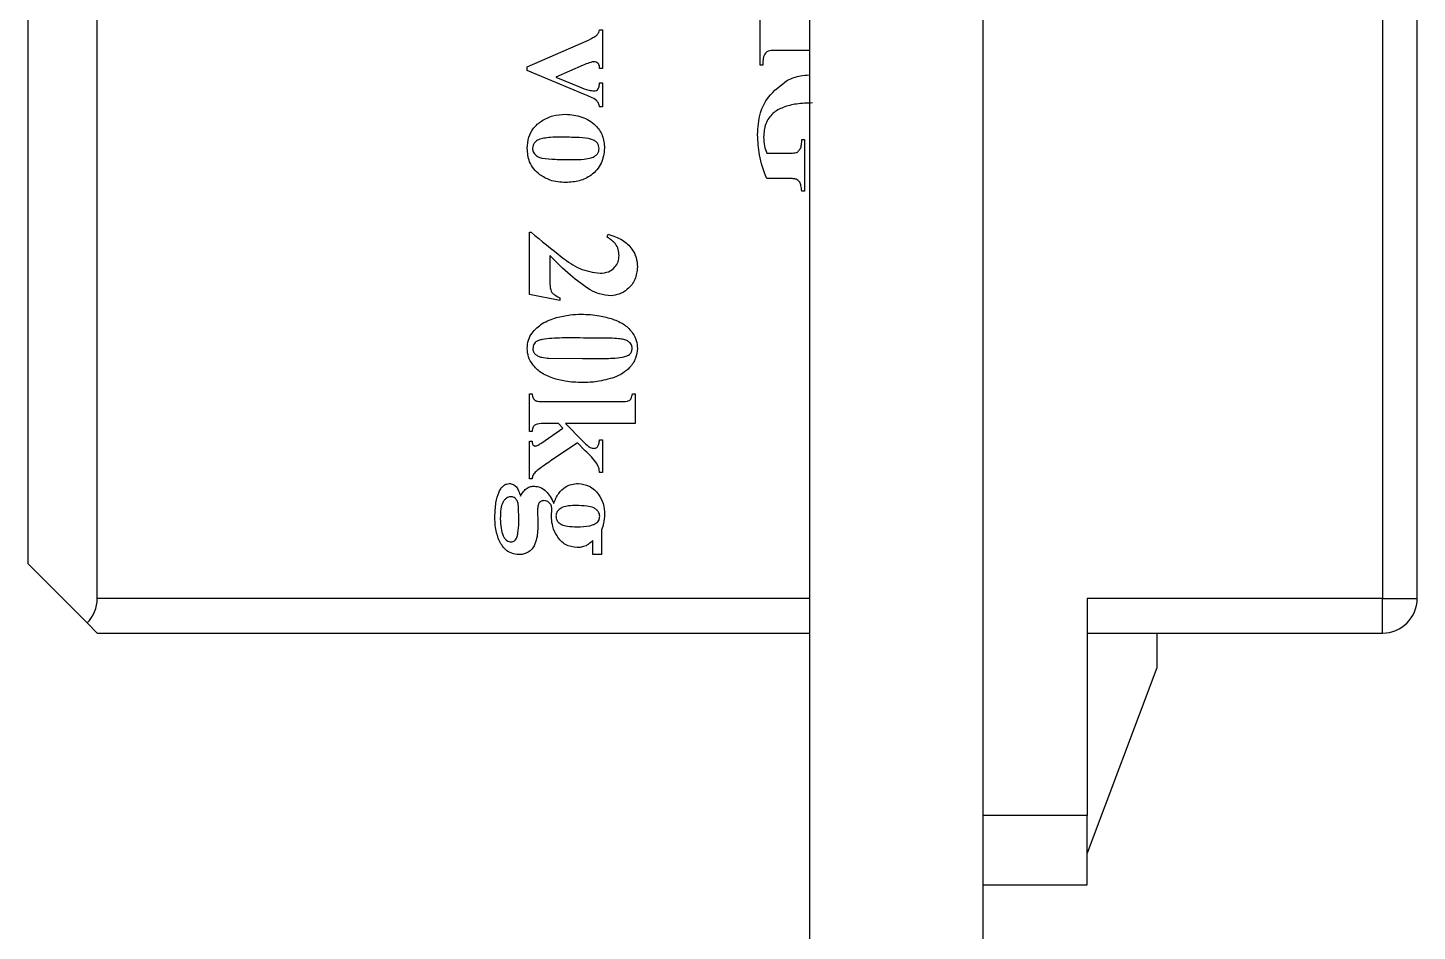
# Model space of a CAD drawing. Header units: millimetres. Extents: x 12744 to 36223, y 985 to 8014.
# Drawn here: x 13690 to 13768.3, y 2035.7 to 2086.6 of the extents above; entities that cross this region are included whole.
import ezdxf

# ---------------------------------------------------------------- set-up
doc = ezdxf.new("R2010")
doc.units = ezdxf.units.MM
doc.layers.get('0').update_dxf_attribs({"lineweight": 35})

msp = doc.modelspace()

# ---------------------------------------------------------------- linework, layer by layer
at = {"color": 7, "linetype": 'Continuous', "lineweight": 25}
for p, q in [((13734.081, 2300.528), (13734.081, 1929.105)), ((13743.868, 1929.105), (13743.868, 2300.528)), ((13693.954, 2054.478), (13693.954, 2128.861)), ((13766.379, 2128.861), (13766.379, 2054.478)), ((13768.336, 2054.478), (13768.336, 2128.861)), ((13690.039, 2126.903), (13690.039, 2056.436)), ((13731.304, 2084.518), (13731.304, 2087.63)), ((13722.26, 2086.518), (13722.42, 2086.518)), ((13722.42, 2086.518), (13722.42, 2084.333)), ((13718.182, 2084.435), (13721.372, 2085.825)), ((13734.081, 2085.357), (13732.324, 2085.357)), ((13718.182, 2084.23), (13718.182, 2084.435)), ((13721.343, 2084.523), (13719.796, 2083.845)), ((13722.42, 2084.333), (13722.26, 2084.333)), ((13731.465, 2084.518), (13731.304, 2084.518)), ((13731.465, 2084.713), (13731.465, 2084.518)), ((13721.416, 2082.865), (13718.182, 2084.23)), ((13719.796, 2083.845), (13721.133, 2083.304)), ((13722.26, 2083.523), (13722.42, 2083.523)), ((13722.42, 2083.523), (13722.42, 2082.177)), ((13722.42, 2082.177), (13722.26, 2082.177)), ((13733.65, 2080.338), (13733.811, 2080.338)), ((13733.65, 2080.182), (13733.65, 2080.338)), ((13733.811, 2080.338), (13733.811, 2077.431)), ((13731.68, 2079.567), (13732.924, 2079.567)), ((13732.924, 2078.133), (13731.68, 2078.133)), ((13733.811, 2077.431), (13733.65, 2077.431)), ((13718.304, 2075.109), (13718.401, 2075.109)), ((13718.304, 2071.593), (13718.304, 2075.109)), ((13722.684, 2074.841), (13722.742, 2075.002)), ((13719.46, 2073.802), (13719.46, 2072.514)), ((13720.03, 2071.256), (13718.304, 2071.593)), ((13720.03, 2071.417), (13720.03, 2071.256)), ((13719.406, 2068.012), (13721.299, 2067.993)), ((13718.304, 2066.008), (13718.46, 2066.008)), ((13718.304, 2063.881), (13718.304, 2066.008)), ((13719.196, 2065.564), (13723.381, 2065.564)), ((13724.113, 2066.008), (13724.274, 2066.008)), ((13724.274, 2066.008), (13724.274, 2064.33)), ((13719.001, 2063.247), (13720.196, 2064.066)), ((13719.938, 2064.33), (13719.196, 2064.33)), ((13720.196, 2064.066), (13719.938, 2064.33)), ((13720.338, 2064.33), (13721.284, 2063.369)), ((13724.274, 2064.33), (13720.338, 2064.33)), ((13718.46, 2063.881), (13718.304, 2063.881)), ((13718.304, 2063.335), (13718.46, 2063.335)), ((13718.304, 2061.208), (13718.304, 2063.335)), ((13721.011, 2063.247), (13719.596, 2062.281)), ((13721.455, 2062.798), (13721.011, 2063.247)), ((13722.26, 2063.408), (13722.42, 2063.408)), ((13722.42, 2063.408), (13722.42, 2061.564)), ((13718.46, 2061.208), (13718.304, 2061.208)), ((13722.42, 2061.564), (13722.26, 2061.564)), ((13718.767, 2059.472), (13718.777, 2058.711)), ((13721.889, 2056.955), (13721.889, 2057.745)), ((13722.372, 2058.345), (13722.372, 2056.955)), ((13722.372, 2056.955), (13721.889, 2056.955)), ((13693.38, 2053.094), (13690.039, 2056.436)), ((13766.379, 2054.478), (13749.741, 2054.478)), ((13749.741, 2054.478), (13749.741, 2042.244)), ((13766.379, 2052.521), (13766.379, 2054.478)), ((13766.379, 2054.478), (13768.336, 2054.478)), ((13693.38, 2053.094), (13693.954, 2052.521)), ((13693.954, 2052.521), (13734.081, 2052.521)), ((13749.741, 2052.521), (13766.379, 2052.521)), ((13753.656, 2052.521), (13753.656, 2050.563)), ((13753.656, 2050.563), (13749.741, 2040.125)), ((13749.741, 2042.244), (13743.868, 2042.244)), ((13749.741, 2038.329), (13749.741, 2042.244)), ((13743.868, 2038.329), (13749.741, 2038.329))]:
    msp.add_line(p, q, dxfattribs=at)
at = {"color": 8, "linetype": 'Continuous', "lineweight": 25}
msp.add_line((13734.081, 2054.478), (13693.954, 2054.478), dxfattribs=at)
at = {"color": 7, "linetype": 'Continuous', "lineweight": 25}
for centre, start in [((13691.996, 2054.478), 315), ((13766.379, 2054.478), 270)]:
    msp.add_arc(centre, 1.957, start, 0, dxfattribs=at)
for points, knots in [([(13721.372, 2085.825), (13721.548, 2085.9), (13721.805, 2086.009), (13722.032, 2086.17), (13722.103, 2086.221)], [0, 0, 0, 0, 0.686869, 1, 1, 1, 1]), ([(13722.103, 2086.221), (13722.144, 2086.266), (13722.22, 2086.353), (13722.247, 2086.465), (13722.26, 2086.518)], [0, 0, 0, 0, 0.5257048, 1, 1, 1, 1]), ([(13732.324, 2085.357), (13732.195, 2085.355), (13732.009, 2085.352), (13731.787, 2085.331), (13731.677, 2085.271), (13731.596, 2085.188), (13731.521, 2085.07), (13731.472, 2084.903), (13731.468, 2084.78), (13731.465, 2084.713)], [0, 0, 0, 0, 0.304848, 0.440986, 0.515459, 0.596971, 0.710376, 0.84264, 1, 1, 1, 1]), ([(13721.957, 2084.718), (13721.919, 2084.714), (13721.825, 2084.704), (13721.618, 2084.638), (13721.455, 2084.57), (13721.343, 2084.523)], [0, 0, 0, 0, 0.1792512, 0.4354469, 1, 1, 1, 1]), ([(13722.186, 2084.611), (13722.149, 2084.645), (13722.083, 2084.706), (13721.995, 2084.714), (13721.957, 2084.718)], [0, 0, 0, 0, 0.570766, 1, 1, 1, 1]), ([(13722.26, 2084.333), (13722.257, 2084.397), (13722.254, 2084.479), (13722.219, 2084.572), (13722.197, 2084.598), (13722.186, 2084.611)], [0, 0, 0, 0, 0.646345, 0.836163, 1, 1, 1, 1]), ([(13721.942, 2083.07), (13721.99, 2083.075), (13722.085, 2083.087), (13722.195, 2083.191), (13722.247, 2083.345), (13722.255, 2083.458), (13722.26, 2083.523)], [0, 0, 0, 0, 0.226439, 0.453882, 0.685859, 1, 1, 1, 1]), ([(13731.168, 2080.606), (13731.191, 2081.02), (13731.234, 2081.769), (13731.802, 2082.897), (13732.461, 2083.389), (13732.85, 2083.679)], [0, 0, 0, 0, 0.336343, 0.607941, 1, 1, 1, 1]), ([(13732.85, 2083.679), (13733.089, 2083.78), (13733.485, 2083.946), (13733.912, 2083.966), (13734.081, 2083.974)], [0, 0, 0, 0, 0.603047, 1, 1, 1, 1]), ([(13721.133, 2083.304), (13721.308, 2083.23), (13721.57, 2083.12), (13721.85, 2083.082), (13721.942, 2083.07)], [0, 0, 0, 0, 0.670991, 1, 1, 1, 1]), ([(13722.26, 2082.177), (13722.246, 2082.245), (13722.22, 2082.378), (13721.958, 2082.673), (13721.656, 2082.78), (13721.416, 2082.865)], [0, 0, 0, 0, 0.17787, 0.34844, 1, 1, 1, 1]), ([(13734.26, 2082.396), (13733.961, 2082.385), (13733.399, 2082.364), (13732.63, 2082.188), (13731.984, 2081.838), (13731.564, 2081.221), (13731.522, 2080.728), (13731.499, 2080.475)], [0, 0, 0, 0, 0.2355535, 0.4416805, 0.6157132, 0.8019711, 1, 1, 1, 1]), ([(13718.182, 2079.836), (13718.197, 2080.05), (13718.225, 2080.459), (13718.519, 2081.011), (13719.006, 2081.417), (13719.625, 2081.711), (13720.101, 2081.745), (13720.343, 2081.762)], [0, 0, 0, 0, 0.197447, 0.377054, 0.561169, 0.776946, 1, 1, 1, 1]), ([(13720.343, 2081.762), (13720.655, 2081.732), (13721.273, 2081.673), (13722.014, 2081.214), (13722.48, 2080.565), (13722.521, 2080.09), (13722.542, 2079.846)], [0, 0, 0, 0, 0.287239, 0.567143, 0.777212, 1, 1, 1, 1]), ([(13719.123, 2080.406), (13719.019, 2080.386), (13718.828, 2080.349), (13718.62, 2080.195), (13718.503, 2080.02), (13718.49, 2079.903), (13718.484, 2079.846)], [0, 0, 0, 0, 0.339901, 0.621949, 0.815404, 1, 1, 1, 1]), ([(13720.001, 2080.47), (13719.832, 2080.467), (13719.538, 2080.462), (13719.247, 2080.423), (13719.123, 2080.406)], [0, 0, 0, 0, 0.574953, 1, 1, 1, 1]), ([(13722.23, 2079.826), (13722.226, 2079.88), (13722.218, 2079.987), (13722.139, 2080.134), (13722.008, 2080.269), (13721.662, 2080.405), (13720.978, 2080.458), (13720.373, 2080.465), (13720.001, 2080.47)], [0, 0, 0, 0, 0.063517, 0.125708, 0.193372, 0.282051, 0.558137, 1, 1, 1, 1]), ([(13731.68, 2078.133), (13731.516, 2078.575), (13731.219, 2079.374), (13731.184, 2080.225), (13731.168, 2080.606)], [0, 0, 0, 0, 0.551877, 1, 1, 1, 1]), ([(13731.499, 2080.475), (13731.511, 2080.307), (13731.533, 2079.997), (13731.633, 2079.703), (13731.68, 2079.567)], [0, 0, 0, 0, 0.5398847, 1, 1, 1, 1]), ([(13718.894, 2078.353), (13718.773, 2078.458), (13718.536, 2078.663), (13718.242, 2079.166), (13718.205, 2079.578), (13718.182, 2079.836)], [0, 0, 0, 0, 0.2805361, 0.550254, 1, 1, 1, 1]), ([(13718.484, 2079.846), (13718.489, 2079.776), (13718.497, 2079.656), (13718.567, 2079.559), (13718.596, 2079.519)], [0, 0, 0, 0, 0.580534, 1, 1, 1, 1]), ([(13722.542, 2079.846), (13722.504, 2079.553), (13722.427, 2078.963), (13721.851, 2078.305), (13721.117, 2077.967), (13720.618, 2077.929), (13720.362, 2077.909)], [0, 0, 0, 0, 0.2682715, 0.5396751, 0.7645121, 1, 1, 1, 1]), ([(13722.138, 2079.528), (13722.167, 2079.577), (13722.223, 2079.669), (13722.228, 2079.776), (13722.23, 2079.826)], [0, 0, 0, 0, 0.532969, 1, 1, 1, 1]), ([(13732.924, 2079.567), (13733.015, 2079.569), (13733.163, 2079.572), (13733.344, 2079.592), (13733.449, 2079.655), (13733.541, 2079.758), (13733.634, 2079.934), (13733.645, 2080.095), (13733.65, 2080.182)], [0, 0, 0, 0, 0.247445, 0.399796, 0.479503, 0.570182, 0.768592, 1, 1, 1, 1]), ([(13718.596, 2079.519), (13718.66, 2079.46), (13718.78, 2079.35), (13718.938, 2079.309), (13719.011, 2079.289)], [0, 0, 0, 0, 0.531877, 1, 1, 1, 1]), ([(13719.011, 2079.289), (13719.257, 2079.262), (13719.819, 2079.198), (13720.385, 2079.2), (13720.704, 2079.202)], [0, 0, 0, 0, 0.436824, 1, 1, 1, 1]), ([(13720.704, 2079.202), (13720.934, 2079.203), (13721.301, 2079.206), (13721.739, 2079.274), (13721.995, 2079.385), (13722.093, 2079.483), (13722.138, 2079.528)], [0, 0, 0, 0, 0.456429, 0.727263, 0.874552, 1, 1, 1, 1]), ([(13720.362, 2077.909), (13720.055, 2077.928), (13719.528, 2077.96), (13719.081, 2078.237), (13718.894, 2078.353)], [0, 0, 0, 0, 0.581388, 1, 1, 1, 1]), ([(13733.333, 2078.094), (13733.312, 2078.101), (13733.257, 2078.119), (13733.119, 2078.13), (13733.004, 2078.132), (13732.924, 2078.133)], [0, 0, 0, 0, 0.165023, 0.418057, 1, 1, 1, 1]), ([(13733.65, 2077.431), (13733.641, 2077.534), (13733.627, 2077.702), (13733.562, 2077.909), (13733.455, 2078.028), (13733.375, 2078.072), (13733.333, 2078.094)], [0, 0, 0, 0, 0.39923, 0.650801, 0.817631, 1, 1, 1, 1]), ([(13718.401, 2075.109), (13718.979, 2074.633), (13719.856, 2073.91), (13721.112, 2072.974), (13721.897, 2072.856), (13722.289, 2072.797)], [0, 0, 0, 0, 0.4909246, 0.7454445, 1, 1, 1, 1]), ([(13722.742, 2075.002), (13723.022, 2074.907), (13723.534, 2074.734), (13724.072, 2074.238), (13724.353, 2073.696), (13724.382, 2073.339), (13724.396, 2073.158)], [0, 0, 0, 0, 0.3287051, 0.6012239, 0.7985869, 1, 1, 1, 1]), ([(13723.362, 2073.788), (13723.352, 2073.908), (13723.334, 2074.145), (13723.123, 2074.546), (13722.855, 2074.726), (13722.684, 2074.841)], [0, 0, 0, 0, 0.273946, 0.538306, 1, 1, 1, 1]), ([(13721.728, 2071.861), (13721.349, 2072.127), (13720.531, 2072.7), (13719.834, 2073.417), (13719.46, 2073.802)], [0, 0, 0, 0, 0.462926, 1, 1, 1, 1]), ([(13722.289, 2072.797), (13722.45, 2072.813), (13722.765, 2072.843), (13723.118, 2073.112), (13723.33, 2073.44), (13723.351, 2073.671), (13723.362, 2073.788)], [0, 0, 0, 0, 0.295104, 0.57626, 0.786716, 1, 1, 1, 1]), ([(13724.396, 2073.158), (13724.368, 2072.915), (13724.313, 2072.437), (13723.888, 2071.906), (13723.398, 2071.603), (13723.069, 2071.556), (13722.918, 2071.534)], [0, 0, 0, 0, 0.299465, 0.588902, 0.81161, 1, 1, 1, 1]), ([(13719.46, 2072.514), (13719.461, 2072.371), (13719.462, 2072.152), (13719.491, 2071.88), (13719.576, 2071.702), (13719.759, 2071.547), (13719.924, 2071.468), (13720.03, 2071.417)], [0, 0, 0, 0, 0.31624, 0.48371, 0.597064, 0.741237, 1, 1, 1, 1]), ([(13722.918, 2071.534), (13722.693, 2071.554), (13722.276, 2071.591), (13721.901, 2071.776), (13721.728, 2071.861)], [0, 0, 0, 0, 0.538377, 1, 1, 1, 1]), ([(13719.031, 2069.964), (13719.161, 2070.035), (13719.414, 2070.173), (13719.691, 2070.259), (13719.826, 2070.3)], [0, 0, 0, 0, 0.512268, 1, 1, 1, 1]), ([(13719.826, 2070.3), (13720.082, 2070.361), (13720.541, 2070.471), (13721.012, 2070.484), (13721.221, 2070.49)], [0, 0, 0, 0, 0.557464, 1, 1, 1, 1]), ([(13721.221, 2070.49), (13721.569, 2070.478), (13722.176, 2070.456), (13722.758, 2070.288), (13723.006, 2070.217)], [0, 0, 0, 0, 0.574922, 1, 1, 1, 1]), ([(13723.006, 2070.217), (13723.234, 2070.124), (13723.667, 2069.949), (13724.103, 2069.49), (13724.354, 2069.019), (13724.382, 2068.713), (13724.396, 2068.564)], [0, 0, 0, 0, 0.317893, 0.602629, 0.806231, 1, 1, 1, 1]), ([(13718.182, 2068.564), (13718.194, 2068.719), (13718.219, 2069.027), (13718.491, 2069.545), (13718.822, 2069.801), (13719.031, 2069.964)], [0, 0, 0, 0, 0.27263, 0.539811, 1, 1, 1, 1]), ([(13719.026, 2069.066), (13718.957, 2069.049), (13718.835, 2069.019), (13718.681, 2068.948), (13718.574, 2068.845), (13718.513, 2068.708), (13718.507, 2068.604), (13718.504, 2068.549)], [0, 0, 0, 0, 0.261046, 0.462346, 0.617822, 0.796625, 1, 1, 1, 1]), ([(13720.728, 2069.154), (13720.341, 2069.156), (13719.771, 2069.159), (13719.207, 2069.089), (13719.026, 2069.066)], [0, 0, 0, 0, 0.679461, 1, 1, 1, 1]), ([(13723.986, 2068.876), (13723.939, 2068.915), (13723.834, 2069.003), (13723.601, 2069.076), (13723.121, 2069.142), (13722.149, 2069.142), (13721.285, 2069.149), (13720.728, 2069.154)], [0, 0, 0, 0, 0.0549732, 0.1234012, 0.2162925, 0.4950481, 1, 1, 1, 1]), ([(13724.093, 2068.578), (13724.089, 2068.643), (13724.082, 2068.754), (13724.014, 2068.84), (13723.986, 2068.876)], [0, 0, 0, 0, 0.588695, 1, 1, 1, 1]), ([(13719.621, 2066.886), (13719.385, 2066.978), (13718.947, 2067.15), (13718.502, 2067.609), (13718.226, 2068.08), (13718.196, 2068.403), (13718.182, 2068.564)], [0, 0, 0, 0, 0.31862, 0.592578, 0.796831, 1, 1, 1, 1]), ([(13718.504, 2068.549), (13718.506, 2068.511), (13718.509, 2068.439), (13718.548, 2068.319), (13718.609, 2068.258), (13718.645, 2068.222)], [0, 0, 0, 0, 0.311448, 0.588789, 1, 1, 1, 1]), ([(13718.645, 2068.222), (13718.697, 2068.189), (13718.808, 2068.119), (13719.066, 2068.041), (13719.271, 2068.024), (13719.406, 2068.012)], [0, 0, 0, 0, 0.22821, 0.492646, 1, 1, 1, 1]), ([(13721.299, 2067.993), (13721.747, 2067.991), (13722.355, 2067.989), (13722.963, 2068.008), (13723.123, 2068.012)], [0, 0, 0, 0, 0.736491, 1, 1, 1, 1]), ([(13724.396, 2068.564), (13724.373, 2068.373), (13724.327, 2067.976), (13723.994, 2067.5), (13723.575, 2067.136), (13723.254, 2067), (13723.089, 2066.93)], [0, 0, 0, 0, 0.256406, 0.532027, 0.759266, 1, 1, 1, 1]), ([(13723.123, 2068.012), (13723.312, 2068.031), (13723.556, 2068.054), (13723.832, 2068.145), (13723.915, 2068.198), (13723.952, 2068.222)], [0, 0, 0, 0, 0.659359, 0.847115, 1, 1, 1, 1]), ([(13723.952, 2068.222), (13723.976, 2068.245), (13724.026, 2068.291), (13724.083, 2068.414), (13724.09, 2068.513), (13724.093, 2068.578)], [0, 0, 0, 0, 0.248774, 0.511501, 1, 1, 1, 1]), ([(13721.289, 2066.637), (13720.966, 2066.649), (13720.4, 2066.669), (13719.854, 2066.821), (13719.621, 2066.886)], [0, 0, 0, 0, 0.571125, 1, 1, 1, 1]), ([(13723.089, 2066.93), (13722.768, 2066.836), (13722.179, 2066.664), (13721.567, 2066.645), (13721.289, 2066.637)], [0, 0, 0, 0, 0.5458486, 1, 1, 1, 1]), ([(13718.46, 2066.008), (13718.471, 2065.921), (13718.49, 2065.779), (13718.588, 2065.677), (13718.626, 2065.637)], [0, 0, 0, 0, 0.612358, 1, 1, 1, 1]), ([(13718.626, 2065.637), (13718.639, 2065.629), (13718.669, 2065.612), (13718.746, 2065.592), (13718.923, 2065.566), (13719.081, 2065.565), (13719.196, 2065.564)], [0, 0, 0, 0, 0.077689, 0.182578, 0.407432, 1, 1, 1, 1]), ([(13723.381, 2065.564), (13723.532, 2065.565), (13723.717, 2065.567), (13723.923, 2065.62), (13724, 2065.674), (13724.052, 2065.757), (13724.092, 2065.872), (13724.106, 2065.959), (13724.113, 2066.008)], [0, 0, 0, 0, 0.453498, 0.559273, 0.634784, 0.732075, 0.852115, 1, 1, 1, 1]), ([(13719.196, 2064.33), (13719.044, 2064.328), (13718.856, 2064.327), (13718.648, 2064.272), (13718.57, 2064.217), (13718.517, 2064.133), (13718.478, 2064.018), (13718.466, 2063.93), (13718.46, 2063.881)], [0, 0, 0, 0, 0.454358, 0.560822, 0.637186, 0.734571, 0.853722, 1, 1, 1, 1]), ([(13718.46, 2063.335), (13718.461, 2063.303), (13718.463, 2063.245), (13718.484, 2063.168), (13718.52, 2063.117), (13718.556, 2063.084), (13718.59, 2063.065), (13718.614, 2063.063), (13718.626, 2063.062)], [0, 0, 0, 0, 0.271163, 0.491027, 0.674462, 0.796486, 0.902227, 1, 1, 1, 1]), ([(13718.626, 2063.062), (13718.65, 2063.066), (13718.709, 2063.075), (13718.836, 2063.14), (13718.933, 2063.203), (13719.001, 2063.247)], [0, 0, 0, 0, 0.171029, 0.423977, 1, 1, 1, 1]), ([(13721.284, 2063.369), (13721.372, 2063.28), (13721.51, 2063.141), (13721.697, 2062.995), (13721.835, 2062.939), (13721.911, 2062.933), (13721.947, 2062.93)], [0, 0, 0, 0, 0.4605052, 0.7212784, 0.8660847, 1, 1, 1, 1]), ([(13721.947, 2062.93), (13721.975, 2062.933), (13722.031, 2062.937), (13722.107, 2062.983), (13722.181, 2063.066), (13722.231, 2063.215), (13722.249, 2063.337), (13722.26, 2063.408)], [0, 0, 0, 0, 0.132834, 0.26475, 0.412507, 0.655092, 1, 1, 1, 1]), ([(13722.26, 2061.564), (13722.25, 2061.657), (13722.23, 2061.839), (13721.995, 2062.293), (13721.692, 2062.576), (13721.455, 2062.798)], [0, 0, 0, 0, 0.184361, 0.359813, 1, 1, 1, 1]), ([(13718.626, 2061.584), (13718.578, 2061.523), (13718.489, 2061.412), (13718.469, 2061.272), (13718.46, 2061.208)], [0, 0, 0, 0, 0.543798, 1, 1, 1, 1]), ([(13719.596, 2062.281), (13719.349, 2062.118), (13719.016, 2061.898), (13718.705, 2061.648), (13718.626, 2061.584)], [0, 0, 0, 0, 0.743305, 1, 1, 1, 1]), ([(13716.363, 2059.082), (13716.373, 2059.342), (13716.393, 2059.82), (13716.526, 2060.371), (13716.705, 2060.694), (13716.855, 2060.838), (13717.009, 2060.932), (13717.119, 2060.944), (13717.172, 2060.95)], [0, 0, 0, 0, 0.353999, 0.649627, 0.759941, 0.850952, 0.928717, 1, 1, 1, 1]), ([(13717.172, 2060.95), (13717.245, 2060.94), (13717.397, 2060.92), (13717.586, 2060.764), (13717.719, 2060.524), (13717.774, 2060.339), (13717.806, 2060.233)], [0, 0, 0, 0, 0.210251, 0.438964, 0.678337, 1, 1, 1, 1]), ([(13717.806, 2060.233), (13717.859, 2060.328), (13717.956, 2060.506), (13718.16, 2060.69), (13718.376, 2060.789), (13718.516, 2060.798), (13718.587, 2060.803)], [0, 0, 0, 0, 0.317991, 0.591007, 0.792511, 1, 1, 1, 1]), ([(13718.587, 2060.803), (13718.702, 2060.788), (13718.949, 2060.754), (13719.254, 2060.526), (13719.501, 2060.211), (13719.613, 2059.966), (13719.674, 2059.833)], [0, 0, 0, 0, 0.22406, 0.477874, 0.715637, 1, 1, 1, 1]), ([(13719.674, 2059.833), (13719.756, 2060.027), (13719.903, 2060.381), (13720.277, 2060.742), (13720.67, 2060.922), (13720.925, 2060.94), (13721.055, 2060.95)], [0, 0, 0, 0, 0.329571, 0.599339, 0.796677, 1, 1, 1, 1]), ([(13721.055, 2060.95), (13721.272, 2060.919), (13721.724, 2060.854), (13722.209, 2060.385), (13722.502, 2059.809), (13722.528, 2059.402), (13722.542, 2059.189)], [0, 0, 0, 0, 0.25283, 0.525018, 0.751655, 1, 1, 1, 1]), ([(13717.255, 2060.208), (13717.214, 2060.204), (13717.128, 2060.196), (13717.008, 2060.128), (13716.898, 2060.023), (13716.76, 2059.828), (13716.678, 2059.462), (13716.67, 2059.155), (13716.665, 2058.974)], [0, 0, 0, 0, 0.082507, 0.169545, 0.268715, 0.386043, 0.638646, 1, 1, 1, 1]), ([(13717.626, 2059.96), (13717.6, 2060.001), (13717.552, 2060.08), (13717.454, 2060.159), (13717.353, 2060.202), (13717.288, 2060.206), (13717.255, 2060.208)], [0, 0, 0, 0, 0.311837, 0.584744, 0.789053, 1, 1, 1, 1]), ([(13717.47, 2057.73), (13717.501, 2057.764), (13717.566, 2057.835), (13717.629, 2057.983), (13717.729, 2058.49), (13717.713, 2058.959), (13717.699, 2059.364)], [0, 0, 0, 0, 0.080594, 0.17103, 0.281876, 1, 1, 1, 1]), ([(13717.699, 2059.364), (13717.697, 2059.501), (13717.694, 2059.674), (13717.66, 2059.873), (13717.636, 2059.933), (13717.626, 2059.96)], [0, 0, 0, 0, 0.677418, 0.860576, 1, 1, 1, 1]), ([(13719.128, 2059.989), (13719.091, 2059.986), (13719.018, 2059.98), (13718.919, 2059.923), (13718.83, 2059.827), (13718.774, 2059.668), (13718.77, 2059.543), (13718.767, 2059.472)], [0, 0, 0, 0, 0.155654, 0.306588, 0.470114, 0.701011, 1, 1, 1, 1]), ([(13719.572, 2059.521), (13719.565, 2059.591), (13719.55, 2059.729), (13719.427, 2059.881), (13719.281, 2059.974), (13719.179, 2059.984), (13719.128, 2059.989)], [0, 0, 0, 0, 0.290781, 0.574533, 0.787519, 1, 1, 1, 1]), ([(13719.548, 2058.994), (13719.548, 2059.015), (13719.55, 2059.075), (13719.559, 2059.251), (13719.566, 2059.405), (13719.572, 2059.521)], [0, 0, 0, 0, 0.122215, 0.340922, 1, 1, 1, 1]), ([(13720.947, 2059.711), (13720.803, 2059.707), (13720.55, 2059.701), (13720.217, 2059.64), (13719.987, 2059.509), (13719.831, 2059.337), (13719.811, 2059.194), (13719.801, 2059.125)], [0, 0, 0, 0, 0.3051032, 0.5342997, 0.7008878, 0.8573738, 1, 1, 1, 1]), ([(13722.269, 2059.106), (13722.265, 2059.152), (13722.258, 2059.244), (13722.191, 2059.373), (13722.085, 2059.487), (13721.88, 2059.624), (13721.482, 2059.698), (13721.148, 2059.706), (13720.947, 2059.711)], [0, 0, 0, 0, 0.085404, 0.171055, 0.264668, 0.373889, 0.624983, 1, 1, 1, 1]), ([(13716.577, 2057.779), (13716.508, 2058.007), (13716.38, 2058.432), (13716.368, 2058.875), (13716.363, 2059.082)], [0, 0, 0, 0, 0.534789, 1, 1, 1, 1]), ([(13716.665, 2058.974), (13716.671, 2058.791), (13716.681, 2058.463), (13716.782, 2058.084), (13716.908, 2057.861), (13717.016, 2057.747), (13717.144, 2057.674), (13717.237, 2057.666), (13717.284, 2057.662)], [0, 0, 0, 0, 0.3456794, 0.6179471, 0.7292854, 0.8248724, 0.9119782, 1, 1, 1, 1]), ([(13718.777, 2058.711), (13718.779, 2058.422), (13718.781, 2057.986), (13718.629, 2057.58), (13718.577, 2057.443)], [0, 0, 0, 0, 0.6609504, 1, 1, 1, 1]), ([(13721.001, 2057.34), (13720.77, 2057.373), (13720.307, 2057.439), (13719.852, 2057.953), (13719.61, 2058.484), (13719.567, 2058.835), (13719.548, 2058.994)], [0, 0, 0, 0, 0.280934, 0.563966, 0.801992, 1, 1, 1, 1]), ([(13719.801, 2059.125), (13719.807, 2059.062), (13719.82, 2058.936), (13719.935, 2058.766), (13720.141, 2058.605), (13720.513, 2058.523), (13720.81, 2058.515), (13720.986, 2058.511)], [0, 0, 0, 0, 0.125889, 0.252902, 0.399096, 0.644141, 1, 1, 1, 1]), ([(13720.986, 2058.511), (13721.229, 2058.517), (13721.542, 2058.526), (13721.901, 2058.62), (13722.01, 2058.683), (13722.06, 2058.711)], [0, 0, 0, 0, 0.6581231, 0.8460901, 1, 1, 1, 1]), ([(13722.06, 2058.711), (13722.095, 2058.738), (13722.164, 2058.79), (13722.251, 2058.923), (13722.262, 2059.036), (13722.269, 2059.106)], [0, 0, 0, 0, 0.284814, 0.553767, 1, 1, 1, 1]), ([(13722.542, 2059.189), (13722.532, 2059.032), (13722.514, 2058.742), (13722.416, 2058.47), (13722.372, 2058.345)], [0, 0, 0, 0, 0.543094, 1, 1, 1, 1]), ([(13717.709, 2056.945), (13717.573, 2056.959), (13717.3, 2056.987), (13716.862, 2057.26), (13716.686, 2057.581), (13716.577, 2057.779)], [0, 0, 0, 0, 0.272733, 0.550867, 1, 1, 1, 1]), ([(13717.284, 2057.662), (13717.324, 2057.665), (13717.392, 2057.671), (13717.447, 2057.713), (13717.47, 2057.73)], [0, 0, 0, 0, 0.573414, 1, 1, 1, 1]), ([(13721.889, 2057.745), (13721.816, 2057.674), (13721.697, 2057.56), (13721.554, 2057.479), (13721.499, 2057.448)], [0, 0, 0, 0, 0.614874, 1, 1, 1, 1]), ([(13718.577, 2057.443), (13718.521, 2057.358), (13718.413, 2057.195), (13718.187, 2057.039), (13717.947, 2056.957), (13717.79, 2056.949), (13717.709, 2056.945)], [0, 0, 0, 0, 0.286284, 0.553311, 0.767819, 1, 1, 1, 1]), ([(13721.499, 2057.448), (13721.408, 2057.413), (13721.248, 2057.352), (13721.076, 2057.344), (13721.001, 2057.34)], [0, 0, 0, 0, 0.56103, 1, 1, 1, 1])]:
    msp.add_open_spline(points, degree=3, knots=knots, dxfattribs=at)

doc.saveas('drawing.dxf')
